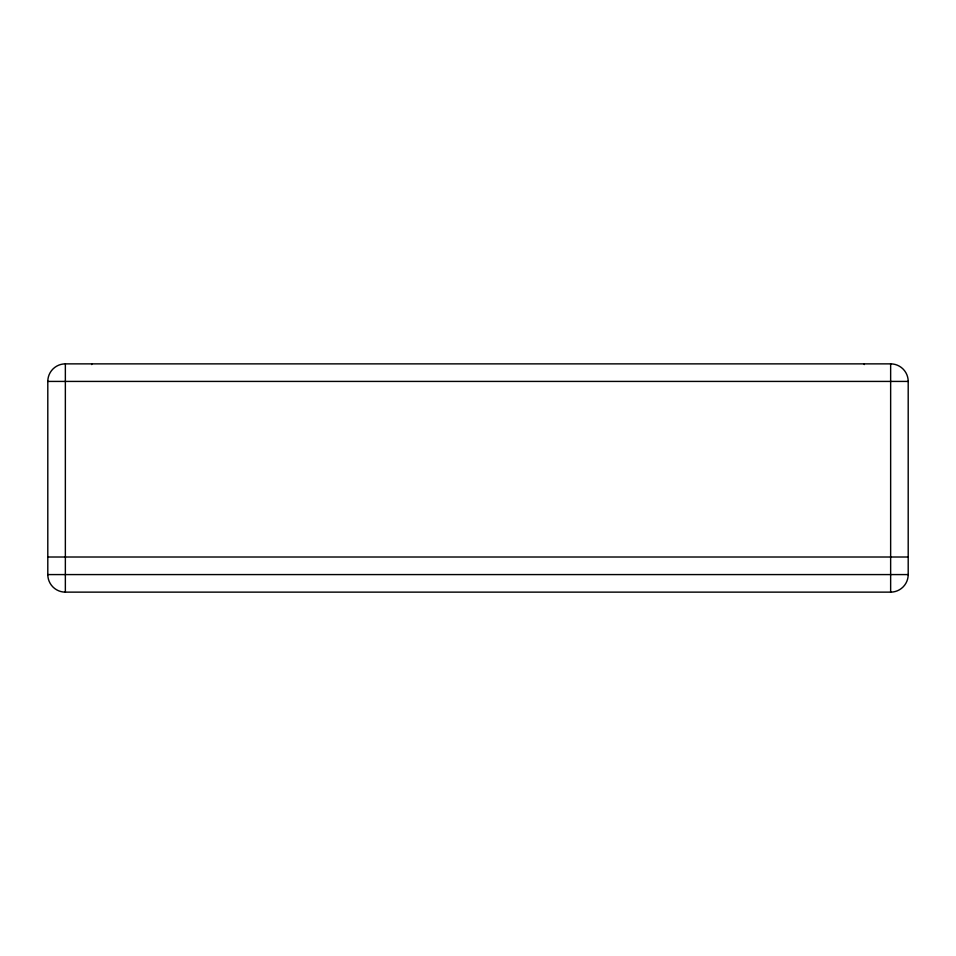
<?xml version="1.0" encoding="UTF-8"?>
<svg xmlns="http://www.w3.org/2000/svg" width="956" height="956" viewBox="0 0 956 956"><rect width="100%" height="100%" fill="white"/><g stroke="black" fill="none" stroke-linecap="round" stroke-linejoin="round"><path stroke-width="1.43" d="M65.355 363.866L890.645 363.866A17.555 17.555 0 0 1 908.2 381.42L908.2 574.58A17.555 17.555 0 0 1 890.645 592.134L65.355 592.134A17.555 17.555 0 0 1 47.8 574.58L47.8 381.42A17.555 17.555 0 0 1 65.355 363.866L65.355 592.134M47.8 381.42L908.2 381.42M47.8 557.013L908.2 557.013M47.8 574.58L908.2 574.58M890.645 363.866L890.645 592.134M864.308 363.866L864.308 364.547M91.692 363.866L91.692 364.547"/></g></svg>
